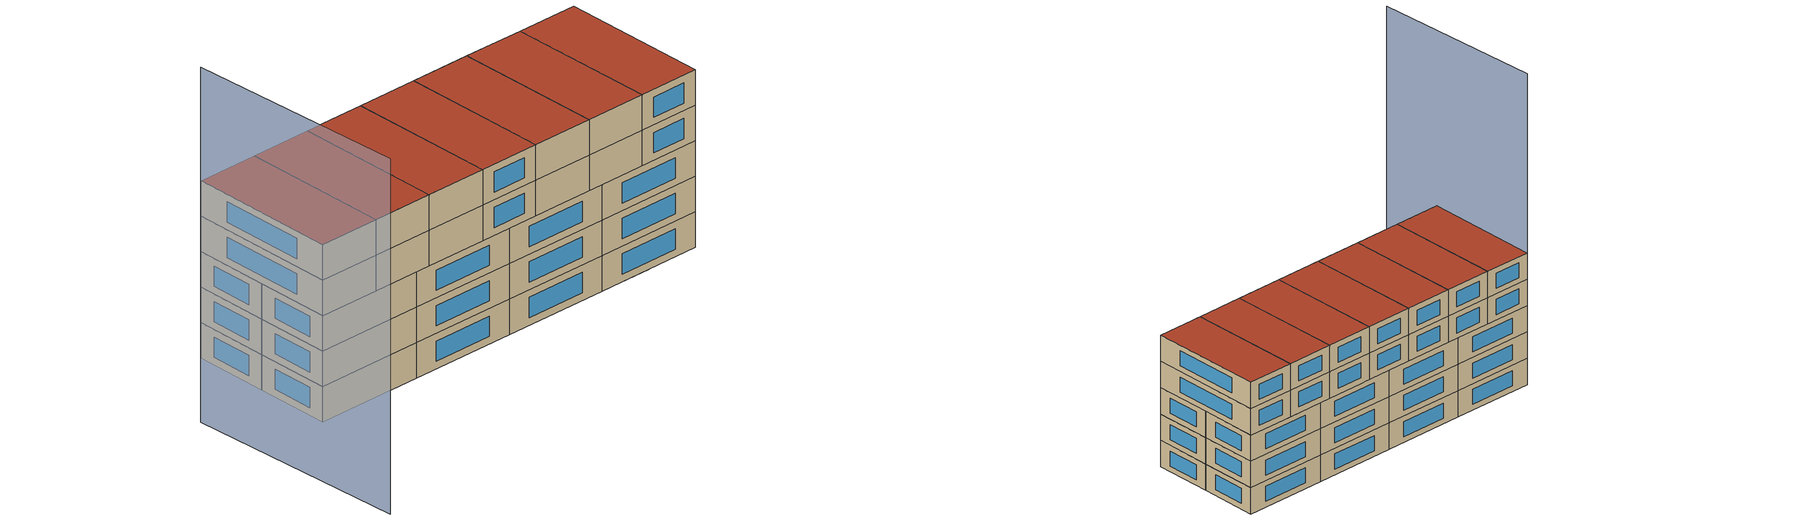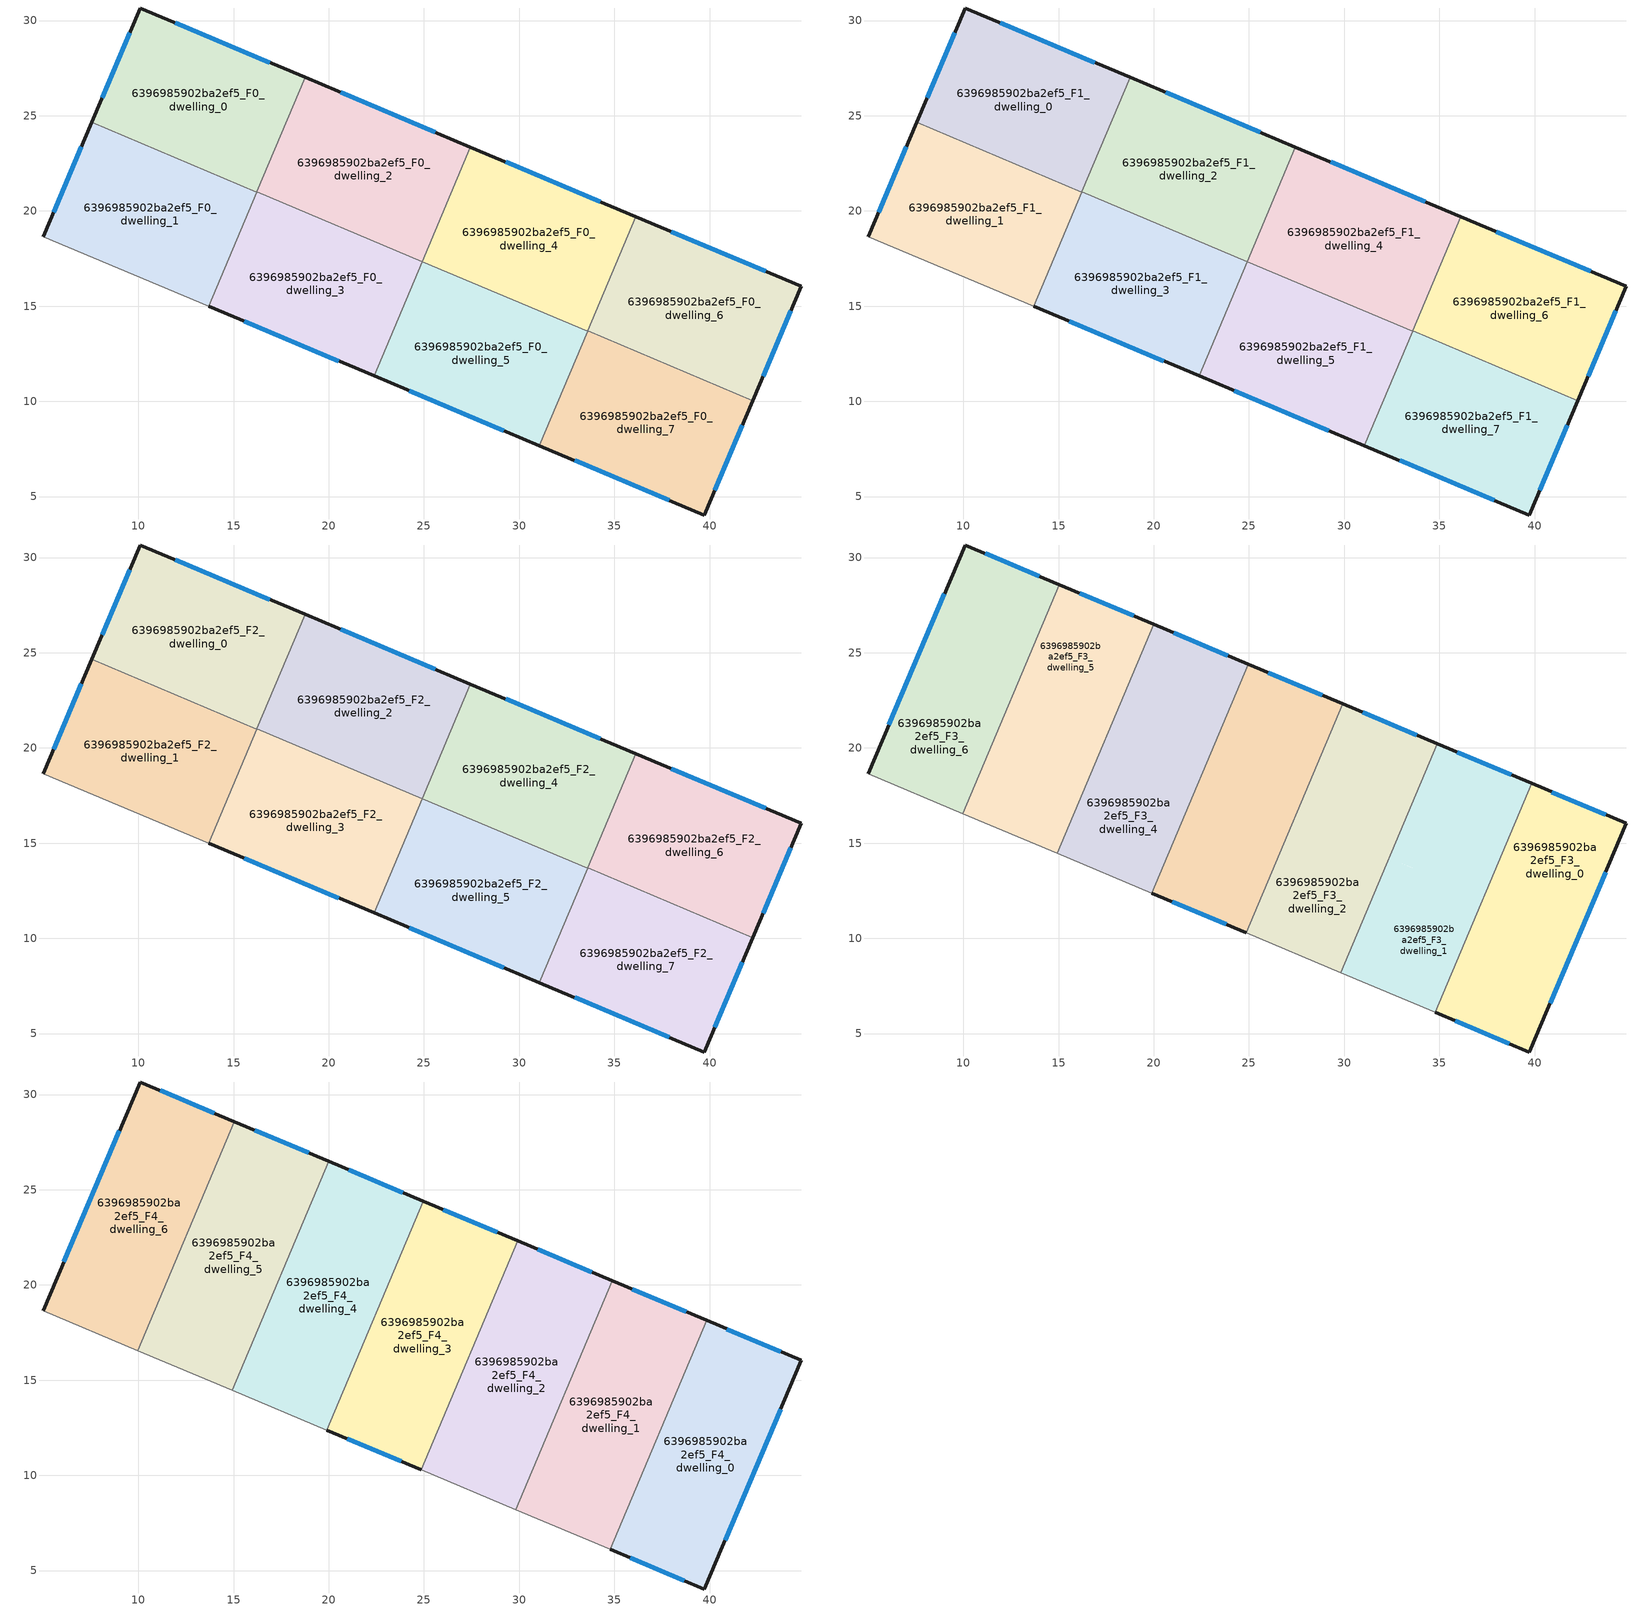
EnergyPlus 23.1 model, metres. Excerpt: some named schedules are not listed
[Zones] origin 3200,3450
6396985902ba2ef5_F0_dwelling_0
 floor ground (EU_floor_Construction): 18.76,27.01 16.23,20.99 7.55,24.65 10.09,30.66 z0
 wall outside (EU_wall_Construction): 18.76,27.01 10.09,30.66 7.55,24.65 z0:3
 wall to 6396985902ba2ef5_F0_dwelling_1 (EU_wall_Construction): 7.55,24.65 16.23,20.99 z0:3
 wall to 6396985902ba2ef5_F0_dwelling_2 (EU_wall_Construction): 16.23,21 18.76,27.01 z0:3
 window (EU_Window_Construction): 16.91,27.79 11.95,29.88 / 9.55,29.37 8.09,25.94 z0.64:2.36
6396985902ba2ef5_F0_dwelling_1
 floor ground (EU_floor_Construction): 16.23,20.99 13.7,14.99 5.01,18.65 7.55,24.65 z0
 wall outside (EU_wall_Construction): 7.55,24.65 5.01,18.65 z0:3
 wall adiabatic (EU_wall_Construction): 5.01,18.65 13.7,14.99 z0:3
 wall to 6396985902ba2ef5_F0_dwelling_3 (EU_wall_Construction): 13.7,14.99 16.23,20.99 z0:3
 window (EU_Window_Construction): 7,23.37 5.55,19.94 z0.64:2.36
6396985902ba2ef5_F0_dwelling_2
 floor ground (EU_floor_Construction): 27.44,23.35 24.91,17.34 16.23,21 18.76,27.01 z0
 wall outside (EU_wall_Construction): 27.44,23.35 18.76,27.01 z0:3
 wall to 6396985902ba2ef5_F0_dwelling_4 (EU_wall_Construction): 24.91,17.34 27.44,23.35 z0:3
 wall to 6396985902ba2ef5_F0_dwelling_3 (EU_wall_Construction): 16.23,21 24.91,17.34 z0:3
 window (EU_Window_Construction): 25.58,24.14 20.62,26.23 z0.64:2.36
6396985902ba2ef5_F0_dwelling_3
 floor ground (EU_floor_Construction): 24.91,17.34 22.38,11.33 13.7,14.99 16.23,21 z0
 wall outside (EU_wall_Construction): 13.7,14.99 22.38,11.33 z0:3
 wall to 6396985902ba2ef5_F0_dwelling_5 (EU_wall_Construction): 22.38,11.33 24.91,17.34 z0:3
 window (EU_Window_Construction): 15.56,14.21 20.52,12.12 z0.64:2.36
6396985902ba2ef5_F0_dwelling_4
 floor ground (EU_floor_Construction): 36.12,19.7 33.59,13.69 24.91,17.34 27.44,23.35 z0
 wall outside (EU_wall_Construction): 36.12,19.7 27.44,23.35 z0:3
 wall to 6396985902ba2ef5_F0_dwelling_5 (EU_wall_Construction): 24.91,17.34 33.59,13.69 z0:3
 wall to 6396985902ba2ef5_F0_dwelling_6 (EU_wall_Construction): 33.6,13.69 36.12,19.7 z0:3
 window (EU_Window_Construction): 34.26,20.48 29.3,22.57 z0.64:2.36
6396985902ba2ef5_F0_dwelling_5
 floor ground (EU_floor_Construction): 33.59,13.69 31.06,7.68 22.38,11.33 24.91,17.34 z0
 wall outside (EU_wall_Construction): 22.38,11.33 31.06,7.68 z0:3
 wall to 6396985902ba2ef5_F0_dwelling_7 (EU_wall_Construction): 31.06,7.68 33.59,13.69 z0:3
 window (EU_Window_Construction): 24.24,10.55 29.2,8.46 z0.64:2.36
6396985902ba2ef5_F0_dwelling_6
 floor ground (EU_floor_Construction): 44.82,16.04 42.28,10.04 33.6,13.69 36.12,19.7 z0
 wall outside (EU_wall_Construction): 42.28,10.04 44.82,16.04 36.12,19.7 z0:3
 wall to 6396985902ba2ef5_F0_dwelling_7 (EU_wall_Construction): 33.6,13.69 42.28,10.04 z0:3
 window (EU_Window_Construction): 42.96,16.82 37.99,18.91 / 42.82,11.32 44.28,14.75 z0.64:2.36
6396985902ba2ef5_F0_dwelling_7
 floor ground (EU_floor_Construction): 42.28,10.04 39.73,4.03 31.06,7.68 33.6,13.69 z0
 wall outside (EU_wall_Construction): 31.06,7.68 39.73,4.03 42.28,10.04 z0:3
 window (EU_Window_Construction): 40.28,5.32 41.73,8.75 / 32.92,6.9 37.87,4.81 z0.64:2.36
6396985902ba2ef5_F1_dwelling_0
 floor to 6396985902ba2ef5_F0_dwelling_0 (EU_floor_Construction): 18.76,27.01 16.23,20.99 7.55,24.65 10.09,30.66 z3
 wall outside (EU_wall_Construction): 18.76,27.01 10.09,30.66 7.55,24.65 z3:6
 wall to 6396985902ba2ef5_F1_dwelling_1 (EU_wall_Construction): 7.55,24.65 16.23,20.99 z3:6
 wall to 6396985902ba2ef5_F1_dwelling_2 (EU_wall_Construction): 16.23,21 18.76,27.01 z3:6
 window (EU_Window_Construction): 16.91,27.79 11.95,29.88 / 9.55,29.37 8.09,25.94 z3.64:5.36
6396985902ba2ef5_F1_dwelling_1
 floor to 6396985902ba2ef5_F0_dwelling_1 (EU_floor_Construction): 16.23,20.99 13.7,14.99 5.01,18.65 7.55,24.65 z3
 wall outside (EU_wall_Construction): 7.55,24.65 5.01,18.65 z3:6
 wall adiabatic (EU_wall_Construction): 5.01,18.65 13.7,14.99 z3:6
 wall to 6396985902ba2ef5_F1_dwelling_3 (EU_wall_Construction): 13.7,14.99 16.23,20.99 z3:6
 window (EU_Window_Construction): 7,23.37 5.55,19.94 z3.64:5.36
6396985902ba2ef5_F1_dwelling_2
 floor to 6396985902ba2ef5_F0_dwelling_2 (EU_floor_Construction): 27.44,23.35 24.91,17.34 16.23,21 18.76,27.01 z3
 wall outside (EU_wall_Construction): 27.44,23.35 18.76,27.01 z3:6
 wall to 6396985902ba2ef5_F1_dwelling_4 (EU_wall_Construction): 24.91,17.34 27.44,23.35 z3:6
 wall to 6396985902ba2ef5_F1_dwelling_3 (EU_wall_Construction): 16.23,21 24.91,17.34 z3:6
 window (EU_Window_Construction): 25.58,24.14 20.62,26.23 z3.64:5.36
6396985902ba2ef5_F1_dwelling_3
 floor to 6396985902ba2ef5_F0_dwelling_3 (EU_floor_Construction): 24.91,17.34 22.38,11.33 13.7,14.99 16.23,21 z3
 wall outside (EU_wall_Construction): 13.7,14.99 22.38,11.33 z3:6
 wall to 6396985902ba2ef5_F1_dwelling_5 (EU_wall_Construction): 22.38,11.33 24.91,17.34 z3:6
 window (EU_Window_Construction): 15.56,14.21 20.52,12.12 z3.64:5.36
6396985902ba2ef5_F1_dwelling_4
 floor to 6396985902ba2ef5_F0_dwelling_4 (EU_floor_Construction): 36.12,19.7 33.59,13.69 24.91,17.34 27.44,23.35 z3
 wall outside (EU_wall_Construction): 36.12,19.7 27.44,23.35 z3:6
 wall to 6396985902ba2ef5_F1_dwelling_5 (EU_wall_Construction): 24.91,17.34 33.59,13.69 z3:6
 wall to 6396985902ba2ef5_F1_dwelling_6 (EU_wall_Construction): 33.6,13.69 36.12,19.7 z3:6
 window (EU_Window_Construction): 34.26,20.48 29.3,22.57 z3.64:5.36
6396985902ba2ef5_F1_dwelling_5
 floor to 6396985902ba2ef5_F0_dwelling_5 (EU_floor_Construction): 33.59,13.69 31.06,7.68 22.38,11.33 24.91,17.34 z3
 wall outside (EU_wall_Construction): 22.38,11.33 31.06,7.68 z3:6
 wall to 6396985902ba2ef5_F1_dwelling_7 (EU_wall_Construction): 31.06,7.68 33.59,13.69 z3:6
 window (EU_Window_Construction): 24.24,10.55 29.2,8.46 z3.64:5.36
6396985902ba2ef5_F1_dwelling_6
 floor to 6396985902ba2ef5_F0_dwelling_6 (EU_floor_Construction): 44.82,16.04 42.28,10.04 33.6,13.69 36.12,19.7 z3
 wall outside (EU_wall_Construction): 42.28,10.04 44.82,16.04 36.12,19.7 z3:6
 wall to 6396985902ba2ef5_F1_dwelling_7 (EU_wall_Construction): 33.6,13.69 42.28,10.04 z3:6
 window (EU_Window_Construction): 42.96,16.82 37.99,18.91 / 42.82,11.32 44.28,14.75 z3.64:5.36
6396985902ba2ef5_F1_dwelling_7
 floor to 6396985902ba2ef5_F0_dwelling_7 (EU_floor_Construction): 42.28,10.04 39.73,4.03 31.06,7.68 33.6,13.69 z3
 wall outside (EU_wall_Construction): 31.06,7.68 39.73,4.03 42.28,10.04 z3:6
 window (EU_Window_Construction): 40.28,5.32 41.73,8.75 / 32.92,6.9 37.87,4.81 z3.64:5.36
6396985902ba2ef5_F2_dwelling_0
 floor to 6396985902ba2ef5_F1_dwelling_0 (EU_floor_Construction): 18.76,27.01 16.23,20.99 7.55,24.65 10.09,30.66 z6
 wall outside (EU_wall_Construction): 18.76,27.01 10.09,30.66 7.55,24.65 z6:9
 wall to 6396985902ba2ef5_F2_dwelling_1 (EU_wall_Construction): 7.55,24.65 16.23,20.99 z6:9
 wall to 6396985902ba2ef5_F2_dwelling_2 (EU_wall_Construction): 16.23,21 18.76,27.01 z6:9
 window (EU_Window_Construction): 16.91,27.79 11.95,29.88 / 9.55,29.37 8.09,25.94 z6.64:8.36
6396985902ba2ef5_F2_dwelling_1
 floor to 6396985902ba2ef5_F1_dwelling_1 (EU_floor_Construction): 16.23,20.99 13.7,14.99 5.01,18.65 7.55,24.65 z6
 wall outside (EU_wall_Construction): 7.55,24.65 5.01,18.65 z6:9
 wall adiabatic (EU_wall_Construction): 5.01,18.65 13.7,14.99 z6:9
 wall to 6396985902ba2ef5_F2_dwelling_3 (EU_wall_Construction): 13.7,14.99 16.23,20.99 z6:9
 window (EU_Window_Construction): 7,23.37 5.55,19.94 z6.64:8.36
6396985902ba2ef5_F2_dwelling_2
 floor to 6396985902ba2ef5_F1_dwelling_2 (EU_floor_Construction): 27.44,23.35 24.91,17.34 16.23,21 18.76,27.01 z6
 wall outside (EU_wall_Construction): 27.44,23.35 18.76,27.01 z6:9
 wall to 6396985902ba2ef5_F2_dwelling_4 (EU_wall_Construction): 24.91,17.34 27.44,23.35 z6:9
 wall to 6396985902ba2ef5_F2_dwelling_3 (EU_wall_Construction): 16.23,21 24.91,17.34 z6:9
 window (EU_Window_Construction): 25.58,24.14 20.62,26.23 z6.64:8.36
6396985902ba2ef5_F2_dwelling_3
 floor to 6396985902ba2ef5_F1_dwelling_3 (EU_floor_Construction): 24.91,17.34 22.38,11.33 13.7,14.99 16.23,21 z6
 wall outside (EU_wall_Construction): 13.7,14.99 22.38,11.33 z6:9
 wall to 6396985902ba2ef5_F2_dwelling_5 (EU_wall_Construction): 22.38,11.33 24.91,17.34 z6:9
 window (EU_Window_Construction): 15.56,14.21 20.52,12.12 z6.64:8.36
6396985902ba2ef5_F2_dwelling_4
 floor to 6396985902ba2ef5_F1_dwelling_4 (EU_floor_Construction): 36.12,19.7 33.59,13.69 24.91,17.34 27.44,23.35 z6
 wall outside (EU_wall_Construction): 36.12,19.7 27.44,23.35 z6:9
 wall to 6396985902ba2ef5_F2_dwelling_5 (EU_wall_Construction): 24.91,17.34 33.59,13.69 z6:9
 wall to 6396985902ba2ef5_F2_dwelling_6 (EU_wall_Construction): 33.6,13.69 36.12,19.7 z6:9
 window (EU_Window_Construction): 34.26,20.48 29.3,22.57 z6.64:8.36
6396985902ba2ef5_F2_dwelling_5
 floor to 6396985902ba2ef5_F1_dwelling_5 (EU_floor_Construction): 33.59,13.69 31.06,7.68 22.38,11.33 24.91,17.34 z6
 wall outside (EU_wall_Construction): 22.38,11.33 31.06,7.68 z6:9
 wall to 6396985902ba2ef5_F2_dwelling_7 (EU_wall_Construction): 31.06,7.68 33.59,13.69 z6:9
 window (EU_Window_Construction): 24.24,10.55 29.2,8.46 z6.64:8.36
6396985902ba2ef5_F2_dwelling_6
 floor to 6396985902ba2ef5_F1_dwelling_6 (EU_floor_Construction): 44.82,16.04 42.28,10.04 33.6,13.69 36.12,19.7 z6
 wall outside (EU_wall_Construction): 42.28,10.04 44.82,16.04 36.12,19.7 z6:9
 wall to 6396985902ba2ef5_F2_dwelling_7 (EU_wall_Construction): 33.6,13.69 42.28,10.04 z6:9
 window (EU_Window_Construction): 42.96,16.82 37.99,18.91 / 42.82,11.32 44.28,14.75 z6.64:8.36
6396985902ba2ef5_F2_dwelling_7
 floor to 6396985902ba2ef5_F1_dwelling_7 (EU_floor_Construction): 42.28,10.04 39.73,4.03 31.06,7.68 33.6,13.69 z6
 wall outside (EU_wall_Construction): 31.06,7.68 39.73,4.03 42.28,10.04 z6:9
 window (EU_Window_Construction): 40.28,5.32 41.73,8.75 / 32.92,6.9 37.87,4.81 z6.64:8.36
6396985902ba2ef5_F3_dwelling_0
 floor to 6396985902ba2ef5_F2_dwelling_6 (EU_floor_Construction): 44.82,16.04 42.28,10.04 37.32,12.13 39.84,18.13 z9
 floor to 6396985902ba2ef5_F2_dwelling_7 (EU_floor_Construction): 42.28,10.04 39.73,4.03 34.78,6.11 37.32,12.13 z9
 wall outside (EU_wall_Construction): 34.78,6.11 39.73,4.03 44.82,16.04 39.84,18.13 z9:12
 wall to 6396985902ba2ef5_F3_dwelling_1 (EU_wall_Construction): 39.84,18.13 34.78,6.11 z9:12
 window (EU_Window_Construction): 43.75,16.49 40.91,17.68 / 40.82,6.6 43.73,13.47 / 35.84,5.67 38.67,4.48 z9.64:11.36
6396985902ba2ef5_F3_dwelling_1
 floor to 6396985902ba2ef5_F2_dwelling_6 (EU_floor_Construction): 39.84,18.13 37.32,12.13 33.6,13.69 36.12,19.7 z9
 floor to 6396985902ba2ef5_F2_dwelling_5 (EU_floor_Construction): 33.59,13.69 31.06,7.68 29.82,8.2 32.35,14.21 z9
 floor to 6396985902ba2ef5_F2_dwelling_4 (EU_floor_Construction): 36.12,19.7 33.6,13.69 32.35,14.21 34.88,20.22 z9
 floor to 6396985902ba2ef5_F2_dwelling_7 (EU_floor_Construction): 37.32,12.13 34.78,6.11 31.06,7.68 33.6,13.69 z9
 wall outside (EU_wall_Construction): 39.84,18.13 34.88,20.22 z9:12
 wall to 6396985902ba2ef5_F3_dwelling_2 (EU_wall_Construction): 34.88,20.22 29.82,8.2 z9:12
 wall adiabatic (EU_wall_Construction): 29.82,8.2 34.78,6.11 z9:12
 window (EU_Window_Construction): 38.78,18.58 35.95,19.77 z9.64:11.36
6396985902ba2ef5_F3_dwelling_2
 floor to 6396985902ba2ef5_F2_dwelling_5 (EU_floor_Construction): 32.35,14.21 29.82,8.2 24.86,10.29 27.39,16.3 z9
 floor to 6396985902ba2ef5_F2_dwelling_4 (EU_floor_Construction): 34.88,20.22 32.35,14.21 27.39,16.3 29.92,22.31 z9
 wall outside (EU_wall_Construction): 34.88,20.22 29.92,22.31 z9:12
 wall to 6396985902ba2ef5_F3_dwelling_3 (EU_wall_Construction): 29.92,22.31 24.86,10.29 z9:12
 wall adiabatic (EU_wall_Construction): 24.86,10.29 29.82,8.2 z9:12
 window (EU_Window_Construction): 33.82,20.67 30.99,21.86 z9.64:11.36
6396985902ba2ef5_F3_dwelling_3
 floor to 6396985902ba2ef5_F2_dwelling_3 (EU_floor_Construction): 24.91,17.34 22.38,11.33 19.9,12.38 22.43,18.39 z9
 floor to 6396985902ba2ef5_F2_dwelling_2 (EU_floor_Construction): 27.44,23.35 24.91,17.34 22.43,18.39 24.96,24.4 z9
 floor to 6396985902ba2ef5_F2_dwelling_5 (EU_floor_Construction): 27.39,16.3 24.86,10.29 22.38,11.33 24.91,17.34 z9
 floor to 6396985902ba2ef5_F2_dwelling_4 (EU_floor_Construction): 29.92,22.31 27.39,16.3 24.91,17.34 27.44,23.35 z9
 wall outside (EU_wall_Construction): 29.92,22.31 24.96,24.4 / 19.9,12.38 24.86,10.29 z9:12
 wall to 6396985902ba2ef5_F3_dwelling_4 (EU_wall_Construction): 24.96,24.4 19.9,12.38 z9:12
 window (EU_Window_Construction): 28.86,22.76 26.03,23.95 / 20.96,11.93 23.8,10.74 z9.64:11.36
6396985902ba2ef5_F3_dwelling_4
 floor to 6396985902ba2ef5_F2_dwelling_2 (EU_floor_Construction): 24.96,24.4 22.43,18.39 17.47,20.48 20,26.49 z9
 floor to 6396985902ba2ef5_F2_dwelling_3 (EU_floor_Construction): 22.43,18.39 19.9,12.38 14.94,14.47 17.47,20.48 z9
 wall outside (EU_wall_Construction): 24.96,24.4 20,26.49 z9:12
 wall to 6396985902ba2ef5_F3_dwelling_5 (EU_wall_Construction): 20,26.49 14.94,14.47 z9:12
 wall adiabatic (EU_wall_Construction): 14.94,14.47 19.9,12.38 z9:12
 window (EU_Window_Construction): 23.9,24.85 21.06,26.04 z9.64:11.36
6396985902ba2ef5_F3_dwelling_5
 floor to 6396985902ba2ef5_F2_dwelling_0 (EU_floor_Construction): 18.76,27.01 16.23,20.99 12.51,22.56 15.04,28.58 z9
 floor to 6396985902ba2ef5_F2_dwelling_1 (EU_floor_Construction): 16.23,20.99 13.7,14.99 9.98,16.56 12.51,22.56 z9
 floor to 6396985902ba2ef5_F2_dwelling_3 (EU_floor_Construction): 17.47,20.48 14.94,14.47 13.7,14.99 16.23,21 z9
 floor to 6396985902ba2ef5_F2_dwelling_2 (EU_floor_Construction): 20,26.49 17.47,20.48 16.23,21 18.76,27.01 z9
 wall outside (EU_wall_Construction): 20,26.49 15.04,28.58 z9:12
 wall to 6396985902ba2ef5_F3_dwelling_6 (EU_wall_Construction): 15.04,28.58 9.98,16.56 z9:12
 wall adiabatic (EU_wall_Construction): 9.98,16.56 14.94,14.47 z9:12
 window (EU_Window_Construction): 18.94,26.93 16.1,28.13 z9.64:11.36
6396985902ba2ef5_F3_dwelling_6
 floor to 6396985902ba2ef5_F2_dwelling_0 (EU_floor_Construction): 15.04,28.58 12.51,22.56 7.55,24.65 10.09,30.66 z9
 floor to 6396985902ba2ef5_F2_dwelling_1 (EU_floor_Construction): 12.51,22.56 9.98,16.56 5.01,18.65 7.55,24.65 z9
 wall outside (EU_wall_Construction): 15.04,28.58 10.09,30.66 5.01,18.65 z9:12
 wall adiabatic (EU_wall_Construction): 5.01,18.65 9.98,16.56 z9:12
 window (EU_Window_Construction): 9,28.09 6.1,21.22 / 13.98,29.02 11.15,30.21 z9.64:11.36
6396985902ba2ef5_F4_dwelling_0
 floor to 6396985902ba2ef5_F3_dwelling_0 (EU_floor_Construction): 44.82,16.04 39.73,4.03 34.78,6.11 39.84,18.13 z12
 wall outside (EU_wall_Construction): 34.78,6.11 39.73,4.03 44.82,16.04 39.84,18.13 z12:15
 wall to 6396985902ba2ef5_F4_dwelling_1 (EU_wall_Construction): 39.84,18.13 34.78,6.11 z12:15
 window (EU_Window_Construction): 43.75,16.49 40.91,17.68 / 40.82,6.6 43.73,13.47 / 35.84,5.67 38.67,4.48 z12.64:14.36
 roof outside (EU_roof_Construction): 39.73,4.03 44.82,16.04 39.84,18.13 34.78,6.11 z15
6396985902ba2ef5_F4_dwelling_1
 floor to 6396985902ba2ef5_F3_dwelling_1 (EU_floor_Construction): 39.84,18.13 34.78,6.11 29.82,8.2 34.88,20.22 z12
 wall outside (EU_wall_Construction): 39.84,18.13 34.88,20.22 z12:15
 wall to 6396985902ba2ef5_F4_dwelling_2 (EU_wall_Construction): 34.88,20.22 29.82,8.2 z12:15
 wall adiabatic (EU_wall_Construction): 29.82,8.2 34.78,6.11 z12:15
 window (EU_Window_Construction): 38.78,18.58 35.95,19.77 z12.64:14.36
 roof outside (EU_roof_Construction): 34.78,6.11 39.84,18.13 34.88,20.22 29.82,8.2 z15
6396985902ba2ef5_F4_dwelling_2
 floor to 6396985902ba2ef5_F3_dwelling_2 (EU_floor_Construction): 34.88,20.22 29.82,8.2 24.86,10.29 29.92,22.31 z12
 wall outside (EU_wall_Construction): 34.88,20.22 29.92,22.31 z12:15
 wall to 6396985902ba2ef5_F4_dwelling_3 (EU_wall_Construction): 29.92,22.31 24.86,10.29 z12:15
 wall adiabatic (EU_wall_Construction): 24.86,10.29 29.82,8.2 z12:15
 window (EU_Window_Construction): 33.82,20.67 30.99,21.86 z12.64:14.36
 roof outside (EU_roof_Construction): 29.82,8.2 34.88,20.22 29.92,22.31 24.86,10.29 z15
6396985902ba2ef5_F4_dwelling_3
 floor to 6396985902ba2ef5_F3_dwelling_3 (EU_floor_Construction): 29.92,22.31 24.86,10.29 19.9,12.38 24.96,24.4 z12
 wall outside (EU_wall_Construction): 29.92,22.31 24.96,24.4 / 19.9,12.38 24.86,10.29 z12:15
 wall to 6396985902ba2ef5_F4_dwelling_4 (EU_wall_Construction): 24.96,24.4 19.9,12.38 z12:15
 window (EU_Window_Construction): 28.86,22.76 26.03,23.95 / 20.96,11.93 23.8,10.74 z12.64:14.36
 roof outside (EU_roof_Construction): 24.86,10.29 29.92,22.31 24.96,24.4 19.9,12.38 z15
6396985902ba2ef5_F4_dwelling_4
 floor to 6396985902ba2ef5_F3_dwelling_4 (EU_floor_Construction): 24.96,24.4 19.9,12.38 14.94,14.47 20,26.49 z12
 wall outside (EU_wall_Construction): 24.96,24.4 20,26.49 z12:15
 wall to 6396985902ba2ef5_F4_dwelling_5 (EU_wall_Construction): 20,26.49 14.94,14.47 z12:15
 wall adiabatic (EU_wall_Construction): 14.94,14.47 19.9,12.38 z12:15
 window (EU_Window_Construction): 23.9,24.85 21.06,26.04 z12.64:14.36
 roof outside (EU_roof_Construction): 19.9,12.38 24.96,24.4 20,26.49 14.94,14.47 z15
6396985902ba2ef5_F4_dwelling_5
 floor to 6396985902ba2ef5_F3_dwelling_5 (EU_floor_Construction): 20,26.49 14.94,14.47 9.98,16.56 15.04,28.58 z12
 wall outside (EU_wall_Construction): 20,26.49 15.04,28.58 z12:15
 wall to 6396985902ba2ef5_F4_dwelling_6 (EU_wall_Construction): 15.04,28.58 9.98,16.56 z12:15
 wall adiabatic (EU_wall_Construction): 9.98,16.56 14.94,14.47 z12:15
 window (EU_Window_Construction): 18.94,26.93 16.1,28.13 z12.64:14.36
 roof outside (EU_roof_Construction): 14.94,14.47 20,26.49 15.04,28.58 9.98,16.56 z15
6396985902ba2ef5_F4_dwelling_6
 floor to 6396985902ba2ef5_F3_dwelling_6 (EU_floor_Construction): 15.04,28.58 9.98,16.56 5.01,18.65 10.09,30.66 z12
 wall outside (EU_wall_Construction): 15.04,28.58 10.09,30.66 5.01,18.65 z12:15
 wall adiabatic (EU_wall_Construction): 5.01,18.65 9.98,16.56 z12:15
 window (EU_Window_Construction): 9,28.09 6.1,21.22 / 13.98,29.02 11.15,30.21 z12.64:14.36
 roof outside (EU_roof_Construction): 9.98,16.56 15.04,28.58 10.09,30.66 5.01,18.65 z15
shading: 24.13,10.63 35.42,5.84 / 5.02,18.69 20.57,12.09 z0:15; 1.36,26.85 -5.5,8.64 z0:30
[Building]
EU S2 Campaign: North Axis=0; Terrain=City; Solar Distribution=FullExterior
[Site:Location]
Yerevan-Zvartnots.Intl.AP: Latitude=40.15; Longitude=44.383; Time Zone=4; Elevation=854
[SizingPeriod:WeatherFileDays]
AnnualSizingPeriod: Begin Month=1; Begin Day of Month=1; End Month=12; End Day of Month=31; Day of Week for Start Day=Monday; Use Weather File Daylight Saving Period=No; Use Weather File Rain and Snow Indicators=No
[MATERIAL]
EU_InternalMass_Material: Roughness=MediumRough; Thickness=0.1; Conductivity=1; Density=1800; Specific Heat=900; Thermal Absorptance=0.9; Solar Absorptance=0.7; Visible Absorptance=0.7
[MATERIAL:NOMASS] Roughness=MediumRough; Thermal Absorptance=0.9; Solar Absorptance=0.7; Visible Absorptance=0.7
Name | Thermal Resistance
EU_wall_NoMass | 1.05043
EU_roof_NoMass | 1.45357
EU_floor_NoMass | 0.478065
[WINDOWMATERIAL:SIMPLEGLAZINGSYSTEM]
EU_Window_SimpleGlazing: UFactor=2.5566; Solar Heat Gain Coefficient=0.75; Visible Transmittance=0.75
[CONSTRUCTION]
EU_wall_Construction: EU_wall_NoMass
EU_roof_Construction: EU_roof_NoMass
EU_floor_Construction: EU_floor_NoMass
EU_Window_Construction: EU_Window_SimpleGlazing
EU_InternalMass_Construction: EU_InternalMass_Material
[ZONE] Type=1; Multiplier=1; Ceiling Height=autocalculate; Floor Area=autocalculate; Part of Total Floor Area=Yes
Name | Volume
6396985902ba2ef5_F0_dwelling_0; 6396985902ba2ef5_F1_dwelling_0; 6396985902ba2ef5_F2_dwelling_0; 6396985902ba2ef5_F0_dwelling_7; 6396985902ba2ef5_F1_dwelling_7; 6396985902ba2ef5_F2_dwelling_7 | 184.267
6396985902ba2ef5_F3_dwelling_0; 6396985902ba2ef5_F4_dwelling_0; 6396985902ba2ef5_F3_dwelling_6; 6396985902ba2ef5_F4_dwelling_6 | 210.594
6396985902ba2ef5_F0_dwelling_1; 6396985902ba2ef5_F1_dwelling_1; 6396985902ba2ef5_F2_dwelling_1 | 184.263
6396985902ba2ef5_F3_dwelling_1; 6396985902ba2ef5_F4_dwelling_1; 6396985902ba2ef5_F3_dwelling_5; 6396985902ba2ef5_F4_dwelling_5 | 210.575
6396985902ba2ef5_F0_dwelling_2; 6396985902ba2ef5_F1_dwelling_2; 6396985902ba2ef5_F2_dwelling_2 | 184.25
6396985902ba2ef5_F3_dwelling_2; 6396985902ba2ef5_F4_dwelling_2; 6396985902ba2ef5_F3_dwelling_4; 6396985902ba2ef5_F4_dwelling_4 | 210.56
6396985902ba2ef5_F0_dwelling_3; 6396985902ba2ef5_F1_dwelling_3; 6396985902ba2ef5_F2_dwelling_3 | 184.247
6396985902ba2ef5_F3_dwelling_3; 6396985902ba2ef5_F4_dwelling_3 | 210.596
6396985902ba2ef5_F0_dwelling_4; 6396985902ba2ef5_F1_dwelling_4; 6396985902ba2ef5_F2_dwelling_4 | 184.251
6396985902ba2ef5_F0_dwelling_5; 6396985902ba2ef5_F1_dwelling_5; 6396985902ba2ef5_F2_dwelling_5 | 184.265
6396985902ba2ef5_F0_dwelling_6; 6396985902ba2ef5_F1_dwelling_6; 6396985902ba2ef5_F2_dwelling_6 | 184.264
[INTERNALMASS] Construction=EU_InternalMass_Construction
Name | Zone or ZoneList | Surface Area
6396985902ba2ef5_F0_dwelling_0_EU_InternalMass | 6396985902ba2ef5_F0_dwelling_0 | 61.4223
6396985902ba2ef5_F0_dwelling_1_EU_InternalMass | 6396985902ba2ef5_F0_dwelling_1 | 61.4213
6396985902ba2ef5_F0_dwelling_2_EU_InternalMass | 6396985902ba2ef5_F0_dwelling_2 | 61.4169
6396985902ba2ef5_F0_dwelling_3_EU_InternalMass | 6396985902ba2ef5_F0_dwelling_3 | 61.4157
6396985902ba2ef5_F0_dwelling_4_EU_InternalMass | 6396985902ba2ef5_F0_dwelling_4 | 61.4169
6396985902ba2ef5_F0_dwelling_5_EU_InternalMass | 6396985902ba2ef5_F0_dwelling_5 | 61.4217
6396985902ba2ef5_F0_dwelling_6_EU_InternalMass | 6396985902ba2ef5_F0_dwelling_6 | 61.4213
6396985902ba2ef5_F0_dwelling_7_EU_InternalMass | 6396985902ba2ef5_F0_dwelling_7 | 61.4223
6396985902ba2ef5_F1_dwelling_0_EU_InternalMass | 6396985902ba2ef5_F1_dwelling_0 | 61.4223
6396985902ba2ef5_F1_dwelling_1_EU_InternalMass | 6396985902ba2ef5_F1_dwelling_1 | 61.4213
6396985902ba2ef5_F1_dwelling_2_EU_InternalMass | 6396985902ba2ef5_F1_dwelling_2 | 61.4169
6396985902ba2ef5_F1_dwelling_3_EU_InternalMass | 6396985902ba2ef5_F1_dwelling_3 | 61.4157
6396985902ba2ef5_F1_dwelling_4_EU_InternalMass | 6396985902ba2ef5_F1_dwelling_4 | 61.4169
6396985902ba2ef5_F1_dwelling_5_EU_InternalMass | 6396985902ba2ef5_F1_dwelling_5 | 61.4217
6396985902ba2ef5_F1_dwelling_6_EU_InternalMass | 6396985902ba2ef5_F1_dwelling_6 | 61.4213
6396985902ba2ef5_F1_dwelling_7_EU_InternalMass | 6396985902ba2ef5_F1_dwelling_7 | 61.4223
6396985902ba2ef5_F2_dwelling_0_EU_InternalMass | 6396985902ba2ef5_F2_dwelling_0 | 61.4223
6396985902ba2ef5_F2_dwelling_1_EU_InternalMass | 6396985902ba2ef5_F2_dwelling_1 | 61.4213
6396985902ba2ef5_F2_dwelling_2_EU_InternalMass | 6396985902ba2ef5_F2_dwelling_2 | 61.4169
6396985902ba2ef5_F2_dwelling_3_EU_InternalMass | 6396985902ba2ef5_F2_dwelling_3 | 61.4157
6396985902ba2ef5_F2_dwelling_4_EU_InternalMass | 6396985902ba2ef5_F2_dwelling_4 | 61.4169
6396985902ba2ef5_F2_dwelling_5_EU_InternalMass | 6396985902ba2ef5_F2_dwelling_5 | 61.4217
6396985902ba2ef5_F2_dwelling_6_EU_InternalMass | 6396985902ba2ef5_F2_dwelling_6 | 61.4213
6396985902ba2ef5_F2_dwelling_7_EU_InternalMass | 6396985902ba2ef5_F2_dwelling_7 | 61.4223
6396985902ba2ef5_F3_dwelling_0_EU_InternalMass | 6396985902ba2ef5_F3_dwelling_0 | 70.1982
6396985902ba2ef5_F3_dwelling_1_EU_InternalMass | 6396985902ba2ef5_F3_dwelling_1 | 70.1916
6396985902ba2ef5_F3_dwelling_2_EU_InternalMass | 6396985902ba2ef5_F3_dwelling_2 | 70.1866
6396985902ba2ef5_F3_dwelling_3_EU_InternalMass | 6396985902ba2ef5_F3_dwelling_3 | 70.1987
6396985902ba2ef5_F3_dwelling_4_EU_InternalMass | 6396985902ba2ef5_F3_dwelling_4 | 70.1866
6396985902ba2ef5_F3_dwelling_5_EU_InternalMass | 6396985902ba2ef5_F3_dwelling_5 | 70.1916
6396985902ba2ef5_F3_dwelling_6_EU_InternalMass | 6396985902ba2ef5_F3_dwelling_6 | 70.1982
6396985902ba2ef5_F4_dwelling_0_EU_InternalMass | 6396985902ba2ef5_F4_dwelling_0 | 70.1982
6396985902ba2ef5_F4_dwelling_1_EU_InternalMass | 6396985902ba2ef5_F4_dwelling_1 | 70.1916
6396985902ba2ef5_F4_dwelling_2_EU_InternalMass | 6396985902ba2ef5_F4_dwelling_2 | 70.1866
6396985902ba2ef5_F4_dwelling_3_EU_InternalMass | 6396985902ba2ef5_F4_dwelling_3 | 70.1987
6396985902ba2ef5_F4_dwelling_4_EU_InternalMass | 6396985902ba2ef5_F4_dwelling_4 | 70.1866
6396985902ba2ef5_F4_dwelling_5_EU_InternalMass | 6396985902ba2ef5_F4_dwelling_5 | 70.1916
6396985902ba2ef5_F4_dwelling_6_EU_InternalMass | 6396985902ba2ef5_F4_dwelling_6 | 70.1982
[OTHEREQUIPMENT] Fuel Type=Electricity; Design Level Calculation Method=Watts/Area; Power per Zone Floor Area=1; Fraction Latent=0; Fraction Radiant=0; Fraction Lost=0; Carbon Dioxide Generation Rate=0; EndUse Subcategory=EU_Step8_InternalGains
Name | Zone or ZoneList or Space or SpaceList | Schedule
EU_Step8_InternalGain_6396985902ba2ef5_F0_dwelling_0_f000 | 6396985902ba2ef5_F0_dwelling_0 | EU_Step8_GainSchedule_6396985902ba2ef5_F0_dwelling_0_f000
EU_Step8_InternalGain_6396985902ba2ef5_F0_dwelling_1_f000 | 6396985902ba2ef5_F0_dwelling_1 | EU_Step8_GainSchedule_6396985902ba2ef5_F0_dwelling_1_f000
EU_Step8_InternalGain_6396985902ba2ef5_F0_dwelling_2_f000 | 6396985902ba2ef5_F0_dwelling_2 | EU_Step8_GainSchedule_6396985902ba2ef5_F0_dwelling_2_f000
EU_Step8_InternalGain_6396985902ba2ef5_F0_dwelling_3_f000 | 6396985902ba2ef5_F0_dwelling_3 | EU_Step8_GainSchedule_6396985902ba2ef5_F0_dwelling_3_f000
EU_Step8_InternalGain_6396985902ba2ef5_F0_dwelling_4_f000 | 6396985902ba2ef5_F0_dwelling_4 | EU_Step8_GainSchedule_6396985902ba2ef5_F0_dwelling_4_f000
EU_Step8_InternalGain_6396985902ba2ef5_F0_dwelling_5_f000 | 6396985902ba2ef5_F0_dwelling_5 | EU_Step8_GainSchedule_6396985902ba2ef5_F0_dwelling_5_f000
EU_Step8_InternalGain_6396985902ba2ef5_F0_dwelling_6_f000 | 6396985902ba2ef5_F0_dwelling_6 | EU_Step8_GainSchedule_6396985902ba2ef5_F0_dwelling_6_f000
EU_Step8_InternalGain_6396985902ba2ef5_F0_dwelling_7_f000 | 6396985902ba2ef5_F0_dwelling_7 | EU_Step8_GainSchedule_6396985902ba2ef5_F0_dwelling_7_f000
EU_Step8_InternalGain_6396985902ba2ef5_F1_dwelling_0_f000 | 6396985902ba2ef5_F1_dwelling_0 | EU_Step8_GainSchedule_6396985902ba2ef5_F1_dwelling_0_f000
EU_Step8_InternalGain_6396985902ba2ef5_F1_dwelling_1_f000 | 6396985902ba2ef5_F1_dwelling_1 | EU_Step8_GainSchedule_6396985902ba2ef5_F1_dwelling_1_f000
EU_Step8_InternalGain_6396985902ba2ef5_F1_dwelling_2_f000 | 6396985902ba2ef5_F1_dwelling_2 | EU_Step8_GainSchedule_6396985902ba2ef5_F1_dwelling_2_f000
EU_Step8_InternalGain_6396985902ba2ef5_F1_dwelling_3_f000 | 6396985902ba2ef5_F1_dwelling_3 | EU_Step8_GainSchedule_6396985902ba2ef5_F1_dwelling_3_f000
EU_Step8_InternalGain_6396985902ba2ef5_F1_dwelling_4_f000 | 6396985902ba2ef5_F1_dwelling_4 | EU_Step8_GainSchedule_6396985902ba2ef5_F1_dwelling_4_f000
EU_Step8_InternalGain_6396985902ba2ef5_F1_dwelling_5_f000 | 6396985902ba2ef5_F1_dwelling_5 | EU_Step8_GainSchedule_6396985902ba2ef5_F1_dwelling_5_f000
EU_Step8_InternalGain_6396985902ba2ef5_F1_dwelling_6_f000 | 6396985902ba2ef5_F1_dwelling_6 | EU_Step8_GainSchedule_6396985902ba2ef5_F1_dwelling_6_f000
EU_Step8_InternalGain_6396985902ba2ef5_F1_dwelling_7_f000 | 6396985902ba2ef5_F1_dwelling_7 | EU_Step8_GainSchedule_6396985902ba2ef5_F1_dwelling_7_f000
EU_Step8_InternalGain_6396985902ba2ef5_F2_dwelling_0_f000 | 6396985902ba2ef5_F2_dwelling_0 | EU_Step8_GainSchedule_6396985902ba2ef5_F2_dwelling_0_f000
EU_Step8_InternalGain_6396985902ba2ef5_F2_dwelling_1_f000 | 6396985902ba2ef5_F2_dwelling_1 | EU_Step8_GainSchedule_6396985902ba2ef5_F2_dwelling_1_f000
EU_Step8_InternalGain_6396985902ba2ef5_F2_dwelling_2_f000 | 6396985902ba2ef5_F2_dwelling_2 | EU_Step8_GainSchedule_6396985902ba2ef5_F2_dwelling_2_f000
EU_Step8_InternalGain_6396985902ba2ef5_F2_dwelling_3_f000 | 6396985902ba2ef5_F2_dwelling_3 | EU_Step8_GainSchedule_6396985902ba2ef5_F2_dwelling_3_f000
EU_Step8_InternalGain_6396985902ba2ef5_F2_dwelling_4_f000 | 6396985902ba2ef5_F2_dwelling_4 | EU_Step8_GainSchedule_6396985902ba2ef5_F2_dwelling_4_f000
EU_Step8_InternalGain_6396985902ba2ef5_F2_dwelling_5_f000 | 6396985902ba2ef5_F2_dwelling_5 | EU_Step8_GainSchedule_6396985902ba2ef5_F2_dwelling_5_f000
EU_Step8_InternalGain_6396985902ba2ef5_F2_dwelling_6_f000 | 6396985902ba2ef5_F2_dwelling_6 | EU_Step8_GainSchedule_6396985902ba2ef5_F2_dwelling_6_f000
EU_Step8_InternalGain_6396985902ba2ef5_F2_dwelling_7_f000 | 6396985902ba2ef5_F2_dwelling_7 | EU_Step8_GainSchedule_6396985902ba2ef5_F2_dwelling_7_f000
EU_Step8_InternalGain_6396985902ba2ef5_F3_dwelling_0_f000 | 6396985902ba2ef5_F3_dwelling_0 | EU_Step8_GainSchedule_6396985902ba2ef5_F3_dwelling_0_f000
EU_Step8_InternalGain_6396985902ba2ef5_F3_dwelling_1_f000 | 6396985902ba2ef5_F3_dwelling_1 | EU_Step8_GainSchedule_6396985902ba2ef5_F3_dwelling_1_f000
EU_Step8_InternalGain_6396985902ba2ef5_F3_dwelling_2_f000 | 6396985902ba2ef5_F3_dwelling_2 | EU_Step8_GainSchedule_6396985902ba2ef5_F3_dwelling_2_f000
EU_Step8_InternalGain_6396985902ba2ef5_F3_dwelling_3_f000 | 6396985902ba2ef5_F3_dwelling_3 | EU_Step8_GainSchedule_6396985902ba2ef5_F3_dwelling_3_f000
EU_Step8_InternalGain_6396985902ba2ef5_F3_dwelling_4_f000 | 6396985902ba2ef5_F3_dwelling_4 | EU_Step8_GainSchedule_6396985902ba2ef5_F3_dwelling_4_f000
EU_Step8_InternalGain_6396985902ba2ef5_F3_dwelling_5_f000 | 6396985902ba2ef5_F3_dwelling_5 | EU_Step8_GainSchedule_6396985902ba2ef5_F3_dwelling_5_f000
EU_Step8_InternalGain_6396985902ba2ef5_F3_dwelling_6_f000 | 6396985902ba2ef5_F3_dwelling_6 | EU_Step8_GainSchedule_6396985902ba2ef5_F3_dwelling_6_f000
EU_Step8_InternalGain_6396985902ba2ef5_F4_dwelling_0_f000 | 6396985902ba2ef5_F4_dwelling_0 | EU_Step8_GainSchedule_6396985902ba2ef5_F4_dwelling_0_f000
EU_Step8_InternalGain_6396985902ba2ef5_F4_dwelling_1_f000 | 6396985902ba2ef5_F4_dwelling_1 | EU_Step8_GainSchedule_6396985902ba2ef5_F4_dwelling_1_f000
EU_Step8_InternalGain_6396985902ba2ef5_F4_dwelling_2_f000 | 6396985902ba2ef5_F4_dwelling_2 | EU_Step8_GainSchedule_6396985902ba2ef5_F4_dwelling_2_f000
EU_Step8_InternalGain_6396985902ba2ef5_F4_dwelling_3_f000 | 6396985902ba2ef5_F4_dwelling_3 | EU_Step8_GainSchedule_6396985902ba2ef5_F4_dwelling_3_f000
EU_Step8_InternalGain_6396985902ba2ef5_F4_dwelling_4_f000 | 6396985902ba2ef5_F4_dwelling_4 | EU_Step8_GainSchedule_6396985902ba2ef5_F4_dwelling_4_f000
EU_Step8_InternalGain_6396985902ba2ef5_F4_dwelling_5_f000 | 6396985902ba2ef5_F4_dwelling_5 | EU_Step8_GainSchedule_6396985902ba2ef5_F4_dwelling_5_f000
EU_Step8_InternalGain_6396985902ba2ef5_F4_dwelling_6_f000 | 6396985902ba2ef5_F4_dwelling_6 | EU_Step8_GainSchedule_6396985902ba2ef5_F4_dwelling_6_f000
[ZONEVENTILATION:DESIGNFLOWRATE] Schedule=EU_AlwaysOn; Design Flow Rate Calculation Method=AirChanges/Hour; Air Changes per Hour=0.557805; Ventilation Type=Natural; Fan Pressure Rise=0; Fan Total Efficiency=1; Constant Term Coefficient=1; Temperature Term Coefficient=0; Velocity Term Coefficient=0; Velocity Squared Term Coefficient=0; Minimum Indoor Temperature=-100; Maximum Indoor Temperature=100; Delta Temperature=-100; Minimum Outdoor Temperature=-100; Maximum Outdoor Temperature=100; Maximum Wind Speed=40
Name | Zone or ZoneList or Space or SpaceList
EU_ConstantAir_6396985902ba2ef5_F0_dwelling_0 | 6396985902ba2ef5_F0_dwelling_0
EU_ConstantAir_6396985902ba2ef5_F0_dwelling_1 | 6396985902ba2ef5_F0_dwelling_1
EU_ConstantAir_6396985902ba2ef5_F0_dwelling_2 | 6396985902ba2ef5_F0_dwelling_2
EU_ConstantAir_6396985902ba2ef5_F0_dwelling_3 | 6396985902ba2ef5_F0_dwelling_3
EU_ConstantAir_6396985902ba2ef5_F0_dwelling_4 | 6396985902ba2ef5_F0_dwelling_4
EU_ConstantAir_6396985902ba2ef5_F0_dwelling_5 | 6396985902ba2ef5_F0_dwelling_5
EU_ConstantAir_6396985902ba2ef5_F0_dwelling_6 | 6396985902ba2ef5_F0_dwelling_6
EU_ConstantAir_6396985902ba2ef5_F0_dwelling_7 | 6396985902ba2ef5_F0_dwelling_7
EU_ConstantAir_6396985902ba2ef5_F1_dwelling_0 | 6396985902ba2ef5_F1_dwelling_0
EU_ConstantAir_6396985902ba2ef5_F1_dwelling_1 | 6396985902ba2ef5_F1_dwelling_1
EU_ConstantAir_6396985902ba2ef5_F1_dwelling_2 | 6396985902ba2ef5_F1_dwelling_2
EU_ConstantAir_6396985902ba2ef5_F1_dwelling_3 | 6396985902ba2ef5_F1_dwelling_3
EU_ConstantAir_6396985902ba2ef5_F1_dwelling_4 | 6396985902ba2ef5_F1_dwelling_4
EU_ConstantAir_6396985902ba2ef5_F1_dwelling_5 | 6396985902ba2ef5_F1_dwelling_5
EU_ConstantAir_6396985902ba2ef5_F1_dwelling_6 | 6396985902ba2ef5_F1_dwelling_6
EU_ConstantAir_6396985902ba2ef5_F1_dwelling_7 | 6396985902ba2ef5_F1_dwelling_7
EU_ConstantAir_6396985902ba2ef5_F2_dwelling_0 | 6396985902ba2ef5_F2_dwelling_0
EU_ConstantAir_6396985902ba2ef5_F2_dwelling_1 | 6396985902ba2ef5_F2_dwelling_1
EU_ConstantAir_6396985902ba2ef5_F2_dwelling_2 | 6396985902ba2ef5_F2_dwelling_2
EU_ConstantAir_6396985902ba2ef5_F2_dwelling_3 | 6396985902ba2ef5_F2_dwelling_3
EU_ConstantAir_6396985902ba2ef5_F2_dwelling_4 | 6396985902ba2ef5_F2_dwelling_4
EU_ConstantAir_6396985902ba2ef5_F2_dwelling_5 | 6396985902ba2ef5_F2_dwelling_5
EU_ConstantAir_6396985902ba2ef5_F2_dwelling_6 | 6396985902ba2ef5_F2_dwelling_6
EU_ConstantAir_6396985902ba2ef5_F2_dwelling_7 | 6396985902ba2ef5_F2_dwelling_7
EU_ConstantAir_6396985902ba2ef5_F3_dwelling_0 | 6396985902ba2ef5_F3_dwelling_0
EU_ConstantAir_6396985902ba2ef5_F3_dwelling_1 | 6396985902ba2ef5_F3_dwelling_1
EU_ConstantAir_6396985902ba2ef5_F3_dwelling_2 | 6396985902ba2ef5_F3_dwelling_2
EU_ConstantAir_6396985902ba2ef5_F3_dwelling_3 | 6396985902ba2ef5_F3_dwelling_3
EU_ConstantAir_6396985902ba2ef5_F3_dwelling_4 | 6396985902ba2ef5_F3_dwelling_4
EU_ConstantAir_6396985902ba2ef5_F3_dwelling_5 | 6396985902ba2ef5_F3_dwelling_5
EU_ConstantAir_6396985902ba2ef5_F3_dwelling_6 | 6396985902ba2ef5_F3_dwelling_6
EU_ConstantAir_6396985902ba2ef5_F4_dwelling_0 | 6396985902ba2ef5_F4_dwelling_0
EU_ConstantAir_6396985902ba2ef5_F4_dwelling_1 | 6396985902ba2ef5_F4_dwelling_1
EU_ConstantAir_6396985902ba2ef5_F4_dwelling_2 | 6396985902ba2ef5_F4_dwelling_2
EU_ConstantAir_6396985902ba2ef5_F4_dwelling_3 | 6396985902ba2ef5_F4_dwelling_3
EU_ConstantAir_6396985902ba2ef5_F4_dwelling_4 | 6396985902ba2ef5_F4_dwelling_4
EU_ConstantAir_6396985902ba2ef5_F4_dwelling_5 | 6396985902ba2ef5_F4_dwelling_5
EU_ConstantAir_6396985902ba2ef5_F4_dwelling_6 | 6396985902ba2ef5_F4_dwelling_6
[HVACTEMPLATE:ZONE:IDEALLOADSAIRSYSTEM] System Availability Schedule=EU_AlwaysOn; Maximum Heating Supply Air Temperature=50; Minimum Cooling Supply Air Temperature=13; Maximum Heating Supply Air Humidity Ratio=0.0156; Minimum Cooling Supply Air Humidity Ratio=0.0077; Heating Limit=NoLimit; Cooling Limit=NoLimit; Heating Availability Schedule=EU_AlwaysOn; Cooling Availability Schedule=EU_CoolingOff; Dehumidification Control Type=ConstantSensibleHeatRatio; Cooling Sensible Heat Ratio=0.7; Dehumidification Setpoint=60; Humidification Control Type=None; Humidification Setpoint=30; Outdoor Air Method=None; Outdoor Air Flow Rate per Person=0.00944; Outdoor Air Flow Rate per Zone Floor Area=0; Outdoor Air Flow Rate per Zone=0; Demand Controlled Ventilation Type=None; Outdoor Air Economizer Type=NoEconomizer; Heat Recovery Type=None; Sensible Heat Recovery Effectiveness=0.7; Latent Heat Recovery Effectiveness=0.65
Name | Template Thermostat
6396985902ba2ef5_F0_dwelling_0 | EU_HeatOnly_6396985902ba2ef5_F0_dwelling_0
6396985902ba2ef5_F0_dwelling_1 | EU_HeatOnly_6396985902ba2ef5_F0_dwelling_1
6396985902ba2ef5_F0_dwelling_2 | EU_HeatOnly_6396985902ba2ef5_F0_dwelling_2
6396985902ba2ef5_F0_dwelling_3 | EU_HeatOnly_6396985902ba2ef5_F0_dwelling_3
6396985902ba2ef5_F0_dwelling_4 | EU_HeatOnly_6396985902ba2ef5_F0_dwelling_4
6396985902ba2ef5_F0_dwelling_5 | EU_HeatOnly_6396985902ba2ef5_F0_dwelling_5
6396985902ba2ef5_F0_dwelling_6 | EU_HeatOnly_6396985902ba2ef5_F0_dwelling_6
6396985902ba2ef5_F0_dwelling_7 | EU_HeatOnly_6396985902ba2ef5_F0_dwelling_7
6396985902ba2ef5_F1_dwelling_0 | EU_HeatOnly_6396985902ba2ef5_F1_dwelling_0
6396985902ba2ef5_F1_dwelling_1 | EU_HeatOnly_6396985902ba2ef5_F1_dwelling_1
6396985902ba2ef5_F1_dwelling_2 | EU_HeatOnly_6396985902ba2ef5_F1_dwelling_2
6396985902ba2ef5_F1_dwelling_3 | EU_HeatOnly_6396985902ba2ef5_F1_dwelling_3
6396985902ba2ef5_F1_dwelling_4 | EU_HeatOnly_6396985902ba2ef5_F1_dwelling_4
6396985902ba2ef5_F1_dwelling_5 | EU_HeatOnly_6396985902ba2ef5_F1_dwelling_5
6396985902ba2ef5_F1_dwelling_6 | EU_HeatOnly_6396985902ba2ef5_F1_dwelling_6
6396985902ba2ef5_F1_dwelling_7 | EU_HeatOnly_6396985902ba2ef5_F1_dwelling_7
6396985902ba2ef5_F2_dwelling_0 | EU_HeatOnly_6396985902ba2ef5_F2_dwelling_0
6396985902ba2ef5_F2_dwelling_1 | EU_HeatOnly_6396985902ba2ef5_F2_dwelling_1
6396985902ba2ef5_F2_dwelling_2 | EU_HeatOnly_6396985902ba2ef5_F2_dwelling_2
6396985902ba2ef5_F2_dwelling_3 | EU_HeatOnly_6396985902ba2ef5_F2_dwelling_3
6396985902ba2ef5_F2_dwelling_4 | EU_HeatOnly_6396985902ba2ef5_F2_dwelling_4
6396985902ba2ef5_F2_dwelling_5 | EU_HeatOnly_6396985902ba2ef5_F2_dwelling_5
6396985902ba2ef5_F2_dwelling_6 | EU_HeatOnly_6396985902ba2ef5_F2_dwelling_6
6396985902ba2ef5_F2_dwelling_7 | EU_HeatOnly_6396985902ba2ef5_F2_dwelling_7
6396985902ba2ef5_F3_dwelling_0 | EU_HeatOnly_6396985902ba2ef5_F3_dwelling_0
6396985902ba2ef5_F3_dwelling_1 | EU_HeatOnly_6396985902ba2ef5_F3_dwelling_1
6396985902ba2ef5_F3_dwelling_2 | EU_HeatOnly_6396985902ba2ef5_F3_dwelling_2
6396985902ba2ef5_F3_dwelling_3 | EU_HeatOnly_6396985902ba2ef5_F3_dwelling_3
6396985902ba2ef5_F3_dwelling_4 | EU_HeatOnly_6396985902ba2ef5_F3_dwelling_4
6396985902ba2ef5_F3_dwelling_5 | EU_HeatOnly_6396985902ba2ef5_F3_dwelling_5
6396985902ba2ef5_F3_dwelling_6 | EU_HeatOnly_6396985902ba2ef5_F3_dwelling_6
6396985902ba2ef5_F4_dwelling_0 | EU_HeatOnly_6396985902ba2ef5_F4_dwelling_0
6396985902ba2ef5_F4_dwelling_1 | EU_HeatOnly_6396985902ba2ef5_F4_dwelling_1
6396985902ba2ef5_F4_dwelling_2 | EU_HeatOnly_6396985902ba2ef5_F4_dwelling_2
6396985902ba2ef5_F4_dwelling_3 | EU_HeatOnly_6396985902ba2ef5_F4_dwelling_3
6396985902ba2ef5_F4_dwelling_4 | EU_HeatOnly_6396985902ba2ef5_F4_dwelling_4
6396985902ba2ef5_F4_dwelling_5 | EU_HeatOnly_6396985902ba2ef5_F4_dwelling_5
6396985902ba2ef5_F4_dwelling_6 | EU_HeatOnly_6396985902ba2ef5_F4_dwelling_6
[SIZING:ZONE] Zone Cooling Design Supply Air Temperature Input Method=SupplyAirTemperature; Zone Cooling Design Supply Air Temperature=13; Zone Heating Design Supply Air Temperature Input Method=SupplyAirTemperature; Zone Heating Design Supply Air Temperature=50; Zone Cooling Design Supply Air Humidity Ratio=0.008; Zone Heating Design Supply Air Humidity Ratio=0.008; Cooling Design Air Flow Method=DesignDay; Cooling Design Air Flow Rate=0; Cooling Minimum Air Flow per Zone Floor Area=0.000762; Cooling Minimum Air Flow=0; Cooling Minimum Air Flow Fraction=0.2; Heating Design Air Flow Method=DesignDay; Heating Design Air Flow Rate=0; Heating Maximum Air Flow per Zone Floor Area=0.002032; Heating Maximum Air Flow=0.141576; Heating Maximum Air Flow Fraction=0.3; Account for Dedicated Outdoor Air System=No; Dedicated Outdoor Air System Control Strategy=NeutralSupplyAir; Dedicated Outdoor Air Low Setpoint Temperature for Design=autosize; Dedicated Outdoor Air High Setpoint Temperature for Design=autosize; Zone Load Sizing Method=Sensible Load Only No Latent Load; Zone Latent Cooling Design Supply Air Humidity Ratio Input Method=HumidityRatioDifference; Zone Cooling Design Supply Air Humidity Ratio Difference=0.005; Zone Latent Heating Design Supply Air Humidity Ratio Input Method=HumidityRatioDifference; Zone Humidification Design Supply Air Humidity Ratio Difference=0.005
6396985902ba2ef5_F0_dwelling_0; 6396985902ba2ef5_F0_dwelling_1; 6396985902ba2ef5_F0_dwelling_2; 6396985902ba2ef5_F0_dwelling_3; 6396985902ba2ef5_F0_dwelling_4; 6396985902ba2ef5_F0_dwelling_5; 6396985902ba2ef5_F0_dwelling_6; 6396985902ba2ef5_F0_dwelling_7; 6396985902ba2ef5_F1_dwelling_0; 6396985902ba2ef5_F1_dwelling_1; 6396985902ba2ef5_F1_dwelling_2; 6396985902ba2ef5_F1_dwelling_3; 6396985902ba2ef5_F1_dwelling_4; 6396985902ba2ef5_F1_dwelling_5; 6396985902ba2ef5_F1_dwelling_6; 6396985902ba2ef5_F1_dwelling_7; 6396985902ba2ef5_F2_dwelling_0; 6396985902ba2ef5_F2_dwelling_1; 6396985902ba2ef5_F2_dwelling_2; 6396985902ba2ef5_F2_dwelling_3; 6396985902ba2ef5_F2_dwelling_4; 6396985902ba2ef5_F2_dwelling_5; 6396985902ba2ef5_F2_dwelling_6; 6396985902ba2ef5_F2_dwelling_7; 6396985902ba2ef5_F3_dwelling_0; 6396985902ba2ef5_F3_dwelling_1; 6396985902ba2ef5_F3_dwelling_2; 6396985902ba2ef5_F3_dwelling_3; 6396985902ba2ef5_F3_dwelling_4; 6396985902ba2ef5_F3_dwelling_5; 6396985902ba2ef5_F3_dwelling_6; 6396985902ba2ef5_F4_dwelling_0; 6396985902ba2ef5_F4_dwelling_1; 6396985902ba2ef5_F4_dwelling_2; 6396985902ba2ef5_F4_dwelling_3; 6396985902ba2ef5_F4_dwelling_4; 6396985902ba2ef5_F4_dwelling_5; 6396985902ba2ef5_F4_dwelling_6
[SCHEDULE:FILE] Column Number=1; Rows to Skip at Top=0; Number of Hours of Data=8760; Column Separator=Comma; Interpolate to Timestep=No; Minutes per Item=60; Adjust Schedule for Daylight Savings=Yes
Name | File
EU_Step8_GainSchedule_6396985902ba2ef5_F0_dwelling_0_f000 | ../../schedules/6396985902ba2ef5/6396985902ba2ef5_F0_dwelling_0_f000_gain.csv
EU_Step8_GainSchedule_6396985902ba2ef5_F0_dwelling_1_f000 | ../../schedules/6396985902ba2ef5/6396985902ba2ef5_F0_dwelling_1_f000_gain.csv
EU_Step8_GainSchedule_6396985902ba2ef5_F0_dwelling_2_f000 | ../../schedules/6396985902ba2ef5/6396985902ba2ef5_F0_dwelling_2_f000_gain.csv
EU_Step8_GainSchedule_6396985902ba2ef5_F0_dwelling_3_f000 | ../../schedules/6396985902ba2ef5/6396985902ba2ef5_F0_dwelling_3_f000_gain.csv
EU_Step8_GainSchedule_6396985902ba2ef5_F0_dwelling_4_f000 | ../../schedules/6396985902ba2ef5/6396985902ba2ef5_F0_dwelling_4_f000_gain.csv
EU_Step8_GainSchedule_6396985902ba2ef5_F0_dwelling_5_f000 | ../../schedules/6396985902ba2ef5/6396985902ba2ef5_F0_dwelling_5_f000_gain.csv
EU_Step8_GainSchedule_6396985902ba2ef5_F0_dwelling_6_f000 | ../../schedules/6396985902ba2ef5/6396985902ba2ef5_F0_dwelling_6_f000_gain.csv
EU_Step8_GainSchedule_6396985902ba2ef5_F0_dwelling_7_f000 | ../../schedules/6396985902ba2ef5/6396985902ba2ef5_F0_dwelling_7_f000_gain.csv
EU_Step8_GainSchedule_6396985902ba2ef5_F1_dwelling_0_f000 | ../../schedules/6396985902ba2ef5/6396985902ba2ef5_F1_dwelling_0_f000_gain.csv
EU_Step8_GainSchedule_6396985902ba2ef5_F1_dwelling_1_f000 | ../../schedules/6396985902ba2ef5/6396985902ba2ef5_F1_dwelling_1_f000_gain.csv
EU_Step8_GainSchedule_6396985902ba2ef5_F1_dwelling_2_f000 | ../../schedules/6396985902ba2ef5/6396985902ba2ef5_F1_dwelling_2_f000_gain.csv
EU_Step8_GainSchedule_6396985902ba2ef5_F1_dwelling_3_f000 | ../../schedules/6396985902ba2ef5/6396985902ba2ef5_F1_dwelling_3_f000_gain.csv
EU_Step8_GainSchedule_6396985902ba2ef5_F1_dwelling_4_f000 | ../../schedules/6396985902ba2ef5/6396985902ba2ef5_F1_dwelling_4_f000_gain.csv
EU_Step8_GainSchedule_6396985902ba2ef5_F1_dwelling_5_f000 | ../../schedules/6396985902ba2ef5/6396985902ba2ef5_F1_dwelling_5_f000_gain.csv
EU_Step8_GainSchedule_6396985902ba2ef5_F1_dwelling_6_f000 | ../../schedules/6396985902ba2ef5/6396985902ba2ef5_F1_dwelling_6_f000_gain.csv
EU_Step8_GainSchedule_6396985902ba2ef5_F1_dwelling_7_f000 | ../../schedules/6396985902ba2ef5/6396985902ba2ef5_F1_dwelling_7_f000_gain.csv
EU_Step8_GainSchedule_6396985902ba2ef5_F2_dwelling_0_f000 | ../../schedules/6396985902ba2ef5/6396985902ba2ef5_F2_dwelling_0_f000_gain.csv
